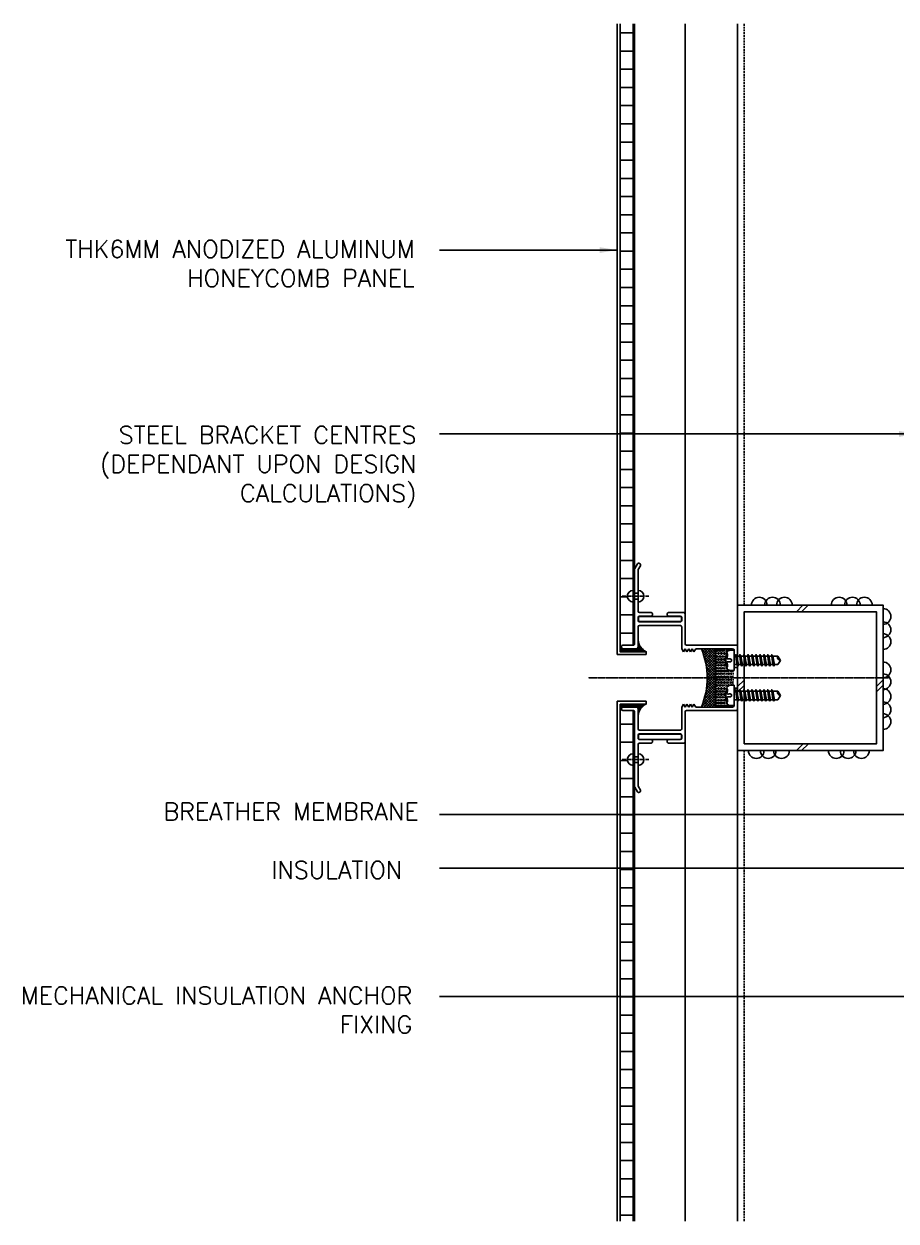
# Model space of a CAD drawing. Header units: millimetres. Extents: x 2352 to 12473, y 635 to 7997.
# Drawn here: x 5230.7 to 5530.4, y 726.8 to 1138.2 of the extents above; entities that cross this region are included whole.
import ezdxf

# ---------------------------------------------------------------- set-up
doc = ezdxf.new("R2010")
doc.units = ezdxf.units.MM
doc.linetypes.add('CENTER', pattern=[2, 1.25, -0.25, 0.25, -0.25])
doc.linetypes.add('HIDDEN', pattern=[9.524999999999999, 6.35, -3.175])
for name, color, linetype in [('1P', 9, 'CENTER'), ('BITS', 9, 'Continuous'), ('Bolt', 1, 'Continuous'), ('Dims', 1, 'Continuous'), ('HAT', 5, 'Continuous'), ('PE', 9, 'Continuous'), ('steel', 4, 'Continuous'), ('TEXT', 4, 'Continuous')]:
    doc.layers.add(name, color=color, linetype=linetype)
doc.styles.get("Standard").update_dxf_attribs({"font": 'arial.ttf'})
doc.styles.add('style1', font='simplex.shx')
doc.dimstyles.new('Telling', dxfattribs={"dimscale": 2, "dimtxt": 3, "dimasz": 3, "dimexe": 1, "dimexo": 3, "dimgap": 1, "dimtad": 1, "dimdec": 1, "dimrnd": 1, "dimdsep": 46, "dimtxsty": 'Standard', "dimcen": 3, "dimclrd": 1, "dimclre": 1, "dimclrt": 2, "dimadec": 0, "dimazin": 0, "dimtfac": 1, "dimtdec": 1, "dimtofl": 0, "dimtmove": 0, "dimatfit": 0, "dimfxl": 1, "dimtolj": 1, "dimtzin": 0, "dimlwe": -1, "dimarcsym": 0})
pattern_1 = [(180, (-2002680.747371323, 83060.11924169141), (-7.654042494670958e-16, -6.25), [])]

# ---------------------------------------------------------------- blocks, each defined once
blk = doc.blocks.new('al mold')
at = {"color": 4}
for p, q in [((-4.09999999995974, 37.41010205150217), (-4.100000000005821, 33.9000000000291)), ((-3.399999999935299, 37.91010205147899), (-3.599999999950351, 37.91010205150371)), ((-2.900000000008731, 32.70000000001746), (-2.899999999948099, 37.41010205150217)), ((-30.43756443470484, 33.33301270195449), (-32.01506350947628, 32.42224318649411)), ((-4.600000000005821, 33.4000000000291), (-30.18756443470484, 33.40000000006336)), ((-31.41506350944136, 31.38301270194957), (-30.11602540378517, 32.13301270194285)), ((-29.86602540378517, 32.20000000005172), (-15.80000000000291, 32.20000000001746)), ((-15.30000000000291, 31.70000000001746), (-15.30000000000291, 27.6930000000291)), ((-14.10000000003492, 27.6930000000291), (-14.10000000002037, 31.70000000001746)), ((-13.60000000000582, 32.20000000001746), (-12.60000000000582, 32.19999999998836)), ((-12.10000000002037, 31.69999999998836), (-12.10000000000582, 17.69999999998254)), ((-10.90000000000873, 17.70000000001164), (-10.89999999999418, 31.70000000001746)), ((-10.39999999999418, 32.20000000001746), (-3.400000000008731, 32.20000000001746)), ((-15.30000000000291, 21.713), (-15.30000000000291, 16.5)), ((-14.10000000000582, 17.69999999998254), (-14.10000000000582, 21.713)), ((-12.60000000000582, 17.19999999998254), (-13.60000000000582, 17.19999999998254)), ((-2.900000000008731, 17.20000000001164), (-10.40000000000873, 17.20000000001164)), ((-1.860769515449647, 16.60000000006403), (-2.900000000008731, 17.20000000001164)), ((-2.900000000008731, 16.00000000011642), (-1.860769515449647, 16.60000000006403)), ((-14.80000000000291, 16), (-4.600000000005821, 16)), ((-4.100000000005821, 15.5), (-4.100000000005821, -1.5)), ((-1.860769515435095, 15.4000000001688), (-2.900000000008731, 16.00000000011642)), ((-2.900000000008731, 14.80000000022119), (-1.860769515435095, 15.4000000001688)), ((-1.860769515449647, 14.20000000027358), (-2.900000000008731, 14.80000000022119)), ((-2.900000000023283, 13.60000000032596), (-1.860769515449647, 14.20000000027358)), ((-1.860769515464199, 13.00000000037835), (-2.900000000023283, 13.60000000032596)), ((-2.900000000023017, 12.40000000043929), (-1.860769515464199, 13.00000000037835)), ((-2.900000000008731, -0.2999999999883585), (-2.900000000023016, 12.40000000043929)), ((-3.600000000005821, -2), (3.100000000005821, -1.999999999984491)), ((3.100000000005821, -0.7999999999728498), (-2.400000000008731, -0.7999999999883585))]:
    blk.add_line(p, q, dxfattribs=at)
for centre, radius, start, end in [((-3.599999999950356, 37.41010205149432), 0.5000000000093863, 89.99999999999945, 179.9999999991003), ((-3.399999999935315, 37.41010205149177), 0.499999999987216, 1.1920210057681e-09, 89.99999999999818), ((-30.18756443470334, 32.90000000006484), 0.4999999999985221, 90.00000000017099, 120.0000000002952), ((-4.600000000004521, 33.9000000000278), 0.4999999999987006, 269.9999999998511, 1.490026257175901e-10), ((-31.76506350947568, 31.98923048461069), 0.499999999992674, 120.0000000005641, 221.5369590342037), ((-31.66506350944503, 31.81602540386355), 0.5000000000206761, 198.4630409680796, 299.9999999991176), ((-29.86602540378341, 31.7000000000522), 0.4999999999995173, 90.00000000020151, 120.0000000002646), ((-15.80000000000291, 31.70000000001746), 0.5, 0, 90), ((-13.60000000001835, 31.70000000001544), 0.5000000000020215, 89.9999999985641, 179.9999999997688), ((-12.60000000002075, 31.69999999998798), 0.5000000000003766, 4.315376591806435e-11, 89.99999999828913), ((-10.3999999999938, 31.70000000001708), 0.5000000000003801, 90.00000000004356, 179.9999999999568), ((-3.400000000008731, 32.70000000001746), 0.5, 270, 0), ((-14.79999999999523, 27.69300000002655), 0.5000000000076756, 179.9999999997073, 281.5369590290152), ((-14.60000000004933, 27.69300000003182), 0.500000000014406, 258.4630409702273, 359.9999999996886), ((-14.80000000001519, 21.71300000000086), 0.4999999999877215, 78.46304096648247, 180.0000000000985), ((-14.59999999999865, 21.71299999999758), 0.4999999999928271, 2.776497014770223e-10, 101.5369590345029), ((-14.80000000000291, 16.5), 0.5, 180, 270), ((-13.60000000000582, 17.69999999998254), 0.5, 180, 270), ((-12.60000000000544, 17.69999999998216), 0.4999999999996216, 269.9999999999566, 4.356087691735729e-11), ((-10.40000000000911, 17.70000000001126), 0.4999999999996199, 179.9999999999564, 270.0000000000433), ((-4.600000000005821, 15.5), 0.5, 0, 90), ((-3.600000000005821, -1.5), 0.5, 180, 270), ((-2.400000000008397, -0.2999999999880245), 0.500000000000334, 180.0000000000383, 269.9999999999617), ((3.100000000006552, -1.299999999974983), 0.5000000000021332, 348.4630409668031, 90.00000000008382), ((3.100000000006402, -1.499999999982236), 0.5000000000022559, 269.9999999999334, 11.53695903317965)]:
    blk.add_arc(centre, radius, start, end, dxfattribs=at)
blk = doc.blocks.new('A$C59F37337')
at = {"layer": '1P', "color": 1, "linetype": 'HIDDEN'}
blk.add_lwpolyline([(0.338621287521164, 0.9658895794630098), (0.5312915162230638, 1.19477642089555), (0.6198928884423367, 1.450536707102628), (0.6295817930677003, 1.7206970170148), (0.5855146189442166, 1.992783929620828), (0.5128477549169475, 2.254324023851268), (0.4367375899037143, 2.492843878665781), (0.3823405126913713, 2.695870073009473), (0.3748129121249804, 2.850929185842006), (0.432804375393971, 2.949783097435329), (0.5489372825559258, 3.001134893266908), (0.7093272118818277, 3.017922960170154), (0.900089741759075, 3.013085684949374), (1.107340450473203, 2.999561454423429), (1.317194916324297, 2.990288655396625), (1.515768717670653, 2.998205674702376), (1.689177432812357, 3.036250899115885), (1.825850710361919, 3.113411876350483), (1.92347448003602, 3.222872797551872), (1.982048741863764, 3.353867014731122), (2.001573495786943, 3.495627879884751), (1.982048741863764, 3.637388745038379), (1.92347448003602, 3.768382962203077), (1.825850710361919, 3.877843883389914), (1.689177432812357, 3.955004860624513), (1.515768717656101, 3.993050085052573), (1.317194916295193, 4.000967104343772), (1.107340450444099, 3.991694305302417), (0.9000897417299711, 3.97817007476192), (0.7093272118818277, 3.97333279954114), (0.5489372825413739, 3.990120866429834), (0.432804375393971, 4.041472662275964), (0.3748129121249804, 4.140326573854736), (0.3823405135062785, 4.295385687443968), (0.4367375967722182, 4.498411887040902), (0.5128477782000118, 4.736931756087188), (0.5855146741250792, 4.998471878009923), (0.6295819008682884, 5.270558836265309), (0.6198930747068516, 5.540719214294995), (0.5312918119907408, 5.796479595540632), (0.3386217290262721, 6.025366563429316)], dxfattribs=at)
at = {"layer": 'Bolt', "color": 1}
for p, q in [((2.866485618376828, 6.991258342262199), (1.603241132894254, 6.991258342262199)), ((2.866485618376828, 6.991258342145784), (2.866485618376828, 5.46192001490931)), ((2.866485618376828, 1.529335744889295), (2.866485618376828, 5.46192001490931)), ((2.874878151373196, 4.97548958459015), (17.88161741852127, 4.97548958464813)), ((3.464444549543259, 1.512687651825445), (4.128492074167298, 5.470175575035)), ((4.845133342161716, 1.512687651825445), (5.509180866785755, 5.470175575035)), ((6.225822134838381, 1.512687651825445), (6.88986965946242, 5.470175575035)), ((7.606510927515046, 1.512687651825445), (8.270558452080877, 5.470175575035)), ((8.987199720133503, 1.512687651825445), (9.651247244757542, 5.470175575035)), ((10.36788851281017, 1.512687651825445), (11.03193603743421, 5.470175575035)), ((11.73531724753411, 1.521381776699172), (12.39936477215815, 5.478869699908728)), ((13.10274598225806, 1.5300759015729), (13.7667935068821, 5.487563824782455)), ((14.470174716982, 1.538770026446628), (15.13422224160604, 5.496257949656183)), ((15.83760345170595, 1.547464151320355), (16.50165097632998, 5.504952074529911)), ((17.88161741852127, 4.97548958464813), (18.86648561837683, 3.495627879899075)), ((17.87886517818151, 2.007373642328275), (2.866485618435036, 2.00737364215388)), ((2.866485618376828, -2.582492697911221e-06), (2.866485618376828, 1.529335744743776)), ((18.86648561837683, 3.495627879899075), (17.87886517818151, 2.007373642328275)), ((2.866485618376828, -2.582347178758937e-06), (1.603241132894254, -2.582347178758937e-06))]:
    blk.add_line(p, q, dxfattribs=at)
at = {"layer": 'Bolt', "color": 1, "linetype": 'Continuous'}
blk.add_line((2.866485618435036, 1.739822318405686), (2.866485618435036, 5.251433441392919), dxfattribs=at)
at = {"layer": 'Bolt', "color": 1}
for points in [[(4.141528887870663, 5.482830296073416), (3.84474531563319, 4.979584393010782), (3.444732674768602, 2.011723938666591), (3.451184491590539, 1.521381776699172), (3.760871697413677, 2.011723938666591), (4.386697925823682, 4.979584393010782), (4.141528887870663, 5.476378425525809)], [(5.522217680547328, 5.482830296073416), (5.225434108251648, 4.979584393010782), (4.825421467387059, 2.011723938666591), (4.831873284208996, 1.521381776699172), (5.141560490032134, 2.011723938666591), (5.767386718500347, 4.979584393010782), (5.522217680547328, 5.476378425525809)], [(6.902906473165785, 5.482830296073416), (6.606122900928312, 4.979584393010782), (6.206110260063724, 2.011723938666591), (6.212562076827453, 1.521381776699172), (6.522249282650591, 2.011723938666591), (7.148075511118805, 4.979584393010782), (6.902906473165785, 5.476378425525809)], [(8.283595265784243, 5.482830296073416), (7.986811693604977, 4.979584393010782), (7.586799052740389, 2.011723938666591), (7.593250869504118, 1.521381776699172), (7.902938075327256, 2.011723938666591), (8.52876430379547, 4.979584393010782), (8.283595265784243, 5.476378425525809)], [(9.664284058460908, 5.482830296073416), (9.367500486223435, 4.979584393010782), (8.967487845417054, 2.011723938666591), (8.973939662180783, 1.521381776699172), (9.283626868003921, 2.011723938666591), (9.909453096413927, 4.979584393010782), (9.664284058460908, 5.476378425525809)], [(11.04497285113757, 5.482830296073416), (10.7481892789001, 4.979584393010782), (10.34817663803551, 2.011723938666591), (10.35462845485745, 1.521381776699172), (10.66431566068059, 2.011723938666591), (11.29014188909059, 4.979584393010782), (11.04497285113757, 5.476378425525809)], [(12.41240158586152, 5.491524420947144), (12.11561801362404, 4.98827851788451), (11.71560537275946, 2.020418063540319), (11.72205718958139, 1.5300759015729), (12.03174439540453, 2.020418063540319), (12.65757062381454, 4.98827851788451), (12.41240158586152, 5.485072550399536)], [(13.77983032058546, 5.500218545820871), (13.48304674834799, 4.996972642758237), (13.0830341074834, 2.029112188414047), (13.08948592430534, 1.538770026446628), (13.39917313012847, 2.029112188414047), (14.02499935853848, 4.996972642758237), (13.77983032058546, 5.493766675273264)], [(15.14725905530941, 5.508912670694599), (14.85047548307193, 5.005666767631965), (14.45046284220734, 2.037806313287774), (14.45691465902928, 1.547464151320355), (14.76660186485242, 2.037806313287774), (15.39242809326242, 5.005666767631965), (15.14725905530941, 5.502460800146991)], [(16.51468779003335, 5.517606795568327), (16.21790421779588, 5.014360892505692), (15.81789157693129, 2.046500438161502), (15.82434339375322, 1.556158276194083), (16.13403059957636, 2.046500438161502), (16.75985682798637, 5.014360892505692), (16.51468779003335, 5.511154925020719)]]:
    blk.add_lwpolyline(points, dxfattribs=at)
for centre, radius, start, end in [((9.613624817315213, 3.495627262126845), 9.61380586560537, 164.7437715706449, 195.256218429644), ((1.60324130146364, 5.680444000833859), 1.310814341272848, 90.00000736962083, 164.7437715702928), ((1.603241132894254, 1.310811979426262), 1.31081456174951, 195.2562184294334, 270), ((18.82668353201188, 2.454023469842468), 1.04236459704184, 87.81166195339638, 204.8997216168427)]:
    blk.add_arc(centre, radius, start, end, dxfattribs=at)

msp = doc.modelspace()

# ---------------------------------------------------------------- hatches: boundary and pattern name
h = msp.add_hatch()
h.set_pattern_fill('ANSI37', color=9, scale=5, angle=-90.00000000000001)
h.set_pattern_definition([(315, (595799.8531991248, 2937565.094967412), (0.4419417382415923, 0.4419417382415921), []), (44.99999999999999, (595799.8531991248, 2937565.094967412), (-0.4419417382415921, 0.4419417382415923), [])])
h.paths.add_polyline_path([(5468.311911698352, 903.4660126171912), (5468.311911698352, 913.4860126176754), (5465.46064919563, 913.4860126176754, -0.09592227088804034), (5463.520515558114, 903.4660126171912)])
h.paths.add_polyline_path([(5468.311911698352, 913.4860126176754), (5468.311911698352, 923.5060126172284), (5463.520515558464, 923.5060126172284, -0.09592227088226533), (5465.46064919563, 913.4860126176754)])
h = msp.add_hatch()
h.set_pattern_fill('MUDST', color=9, scale=2, angle=-90.00000000000001)
h.set_pattern_definition([(270, (595799.3531991248, 2937565.094967412), (0.4999999999999998, -1), [0.5, -0.5, 0, -0.5, 0, -0.5])])
edge = h.paths.add_edge_path()
edge.add_arc((5474.165133302021, 903.9660126171912), 0.5, -90.00000000000001, -1.272221872585407e-14)
edge.add_line((5474.665133302021, 903.9660126171912), (5474.58536322335, 903.9660126193858))
edge.add_line((5474.58536322335, 903.9660126193858), (5473.592423407959, 903.9660126193858))
edge.add_arc((5473.469453731415, 905.2850262757538), 1.324733394700508, -164.5402887624806, -84.67379530047782, ccw=False)
edge.add_arc((5481.467654756768, 907.4616436994456), 9.61380586503861, 164.7437815688066, 195.2562284298098, ccw=False)
edge.add_arc((5473.486980747731, 909.6246589458078), 1.34527850357386, 82.13213976725012, 164.180980656934, ccw=False)
edge.add_line((5473.671134446785, 910.9572735439951), (5474.665133302021, 910.9572735439951))
edge.add_line((5474.665133302021, 910.9572735439951), (5474.665133302021, 913.4860126176754))
edge.add_line((5474.665133302021, 913.4860126176754), (5468.311911698352, 913.4860126190824))
edge.add_line((5468.311911698352, 913.4860126190824), (5468.311911698352, 903.4660126171912))
edge.add_line((5468.311911698352, 903.4660126171912), (5474.165133302021, 903.4660126171912))
edge = h.paths.add_edge_path()
edge.add_line((5474.665133302021, 913.4860126176754), (5474.665133302021, 916.0147516950465))
edge.add_line((5474.665133302021, 916.0147516950465), (5473.672193362182, 916.0147516950465))
edge.add_arc((5473.48724614923, 917.347569916903), 1.345589047254665, -164.17569845243418, -82.09985653899491, ccw=False)
edge.add_arc((5481.467654756302, 919.5103827751063), 9.61380586503861, 164.7437815688066, 195.2562284298098, ccw=False)
edge.add_arc((5473.487220939993, 921.6730301425323), 1.345609914203037, 82.14446336961299, 164.1686976660799, ccw=False)
edge.add_line((5473.671133301957, 923.0060126196558), (5474.665133302021, 923.0060126172284))
edge.add_arc((5474.165133302021, 923.0060126172284), 0.5, -1.272221872585407e-14, 89.99999999999999)
edge.add_line((5474.165133302021, 923.5060126172284), (5468.311911698352, 923.5060126199742))
edge.add_line((5468.311911698352, 923.5060126199742), (5468.311911698352, 913.4860126190824))
edge.add_line((5468.311911698352, 913.4860126190824), (5474.665133302021, 913.4860126176754))
at = {"layer": 'HAT'}
h = msp.add_hatch(dxfattribs=at)
h.set_pattern_fill('LINE', color=1, scale=50, angle=180, style=0)
h.set_pattern_definition(pattern_1)
edge = h.paths.add_edge_path()
edge.add_line((5440.020515558354, 1138.191463105541), (5435.520515558819, 1138.191463105555))
edge.add_line((5435.520515558819, 1138.191463105555), (5435.520515558354, 924.1060126203374))
edge.add_arc((5435.765464532233, 924.0105230369809), 0.2629035190599153, 21.29755703745809, 158.7024428347849, ccw=False)
edge.add_line((5436.010413506345, 924.106012619799), (5436.010413506345, 924.2060126199067))
edge.add_arc((5436.510413506345, 924.2060126199067), 0.5, 90, 180, ccw=False)
edge.add_line((5436.510413506345, 924.7060126199212), (5440.020515558586, 924.7060126199649))
edge.add_line((5440.020515558586, 924.7060126199649), (5440.020515558586, 939.5490253210737))
edge.add_arc((5440.020515558354, 941.5490253210737), 2, 90, 270.0000000066701, ccw=False)
edge.add_line((5440.020515558354, 943.5490253210737), (5440.020515558354, 1138.191463105541))
h = msp.add_hatch(dxfattribs=at)
h.set_pattern_fill('LINE', color=1, scale=50, angle=180, style=0)
h.set_pattern_definition(pattern_1)
edge = h.paths.add_edge_path()
edge.add_arc((5440.020515558354, 885.4029999172053), 2, 90, 270, ccw=False)
edge.add_line((5440.020515558354, 887.4029999172053), (5440.020515558354, 902.2660126192786))
edge.add_line((5440.020515558354, 902.2660126192786), (5436.510413506345, 902.2660126193077))
edge.add_arc((5436.51041350681, 902.7660126194387), 0.5000000001309672, 180.0000000133402, 269.99999994663915, ccw=False)
edge.add_line((5436.010413506578, 902.7660126193223), (5436.010413506578, 902.8660126191535))
edge.add_arc((5435.765464532233, 902.9615022013895), 0.2629035190867975, 201.2975571681699, 338.70244309916325, ccw=False)
edge.add_line((5435.520515558354, 902.8660126180184), (5435.520515558121, 726.8433596228133))
edge.add_line((5435.520515558121, 726.8433596228133), (5440.020515557655, 726.8433596228133))
edge.add_line((5440.020515557655, 726.8433596228133), (5440.020515558354, 883.4029999172053))
at = {"layer": 'PE'}
h = msp.add_hatch(dxfattribs=at)
h.set_pattern_fill('ANSI37', color=251, scale=2, angle=89.99999999999999)
h.set_pattern_definition([(135, (42717.45225906376, -24338.49599244756), (-0.1767766952966369, -0.1767766952966368), []), (225, (42717.45225906376, -24338.49599244756), (0.1767766952966368, -0.1767766952966369), [])])
h.paths.add_polyline_path([(5435.520515557888, 922.4860126191488), (5435.520515557888, 924.1060126190278, -0.6834645350742955), (5436.010413506578, 924.1060126192606), (5436.010413506578, 924.0060126189346, 0.4142135623340931), (5436.510413506578, 923.5060126191674), (5441.220515558074, 923.5060126191674, 0.4142135623694755), (5441.720515558074, 924.0060126191674), (5441.720515558074, 926.5120757165569, 0.2665383191581536), (5444.520515558354, 922.4860126191488)])
h = msp.add_hatch(dxfattribs=at)
h.set_pattern_fill('ANSI37', color=251, scale=2, angle=89.99999999999999)
h.set_pattern_definition([(135, (42717.45225906376, -24338.51599244734), (-0.1767766952966369, -0.1767766952966368), []), (225, (42717.45225906376, -24338.51599244734), (0.1767766952966368, -0.1767766952966369), [])])
h.paths.add_polyline_path([(5435.520515557888, 904.4860126191488), (5435.520515557888, 902.8660126192699, 0.6834645350742955), (5436.010413506578, 902.8660126190371), (5436.010413506578, 902.966012619363, -0.4142135623340931), (5436.510413506578, 903.4660126191302), (5441.220515558074, 903.4660126191302, -0.4142135623694755), (5441.720515558074, 902.9660126191302), (5441.720515558074, 900.4599495217408, -0.2665383191581536), (5444.520515558354, 904.4860126191488)])

# ---------------------------------------------------------------- linework, layer by layer
at = {"color": 4, "linetype": 'ByBlock'}
for p, q in [((5457.92051555826, 1138.191463105541), (5457.920515557795, 925.2060126200522)), ((5475.920515557795, 726.8433596228133), (5475.920515557562, 1138.191463105555)), ((5457.920515557795, 891.5660126192233), (5457.920515556863, 726.8433596228278))]:
    msp.add_line(p, q, dxfattribs=at)
at = {"color": 1, "linetype": 'HIDDEN', "ltscale": 0.1}
for p, q in [((5478.220515558074, 938.4860126318963), (5478.220515559005, 1138.191463105555)), ((5478.220687536101, 938.4860126288695), (5478.220687535868, 1061.572696310337)), ((5478.220515557841, 726.8433596228133), (5478.220515558074, 888.4860126318963)), ((5478.220515558074, 888.4860126323329), (5478.220515559471, 726.8433596228133)), ((5478.220687536101, 888.4860126353597), (5478.220687536799, 726.8433596228133))]:
    msp.add_line(p, q, dxfattribs=at)
at = {"color": 1, "linetype": 'HIDDEN', "ltscale": 0.5}
for p, q in [((5496.110902738335, 936.1860126318497), (5498.410902738615, 938.4860126318963)), ((5497.912136321465, 936.1860126316169), (5500.212136321745, 938.4860126318963)), ((5475.920515557795, 910.4776333951013), (5478.220515557608, 912.7776333953807)), ((5475.920515557795, 908.6763998119714), (5478.220515557608, 910.9763998122507)), ((5523.620515557515, 910.4776333958434), (5525.920515557795, 912.7776333961228)), ((5523.620515557981, 908.6763998127135), (5525.920515557795, 910.9763998129929)), ((5496.110902738335, 888.4860126318963), (5498.410902738615, 890.7860126319429)), ((5497.912136321465, 888.4860126316635), (5500.212136321745, 890.7860126319429))]:
    msp.add_line(p, q, dxfattribs=at)
at = {"color": 9}
msp.add_line((5468.311911698352, 923.5060126172284), (5468.311911698352, 903.4660126171912), dxfattribs=at)
at = {"color": 1, "linetype": 'CENTER', "ltscale": 0.1}
msp.add_line((5527.811145116619, 913.4860126190179), (5424.520515558354, 913.4860126191488), dxfattribs=at)
at = {"color": 3, "linetype": 'ByBlock'}
for points in [[(5475.920515557795, 888.4860126318963), (5525.920515557795, 888.4860126317071), (5525.92051555826, 938.4860126317071), (5475.92051555826, 938.4860126318963)], [(5478.220515558074, 890.7860126319429), (5523.620515557981, 890.7860126317537), (5523.620515557981, 936.1860126316606), (5478.220515558074, 936.1860126318497)]]:
    msp.add_lwpolyline(points, close=True, dxfattribs=at)
at = {"color": 1, "linetype": 'ByBlock'}
for centre, start, end in [((5483.360663809857, 938.4860126321291), 0, 180), ((5487.93211343982, 938.4860126321291), 0, 180), ((5492.018048364713, 938.4860126321291), 0, 180), ((5510.823190011128, 938.48601263194), 0, 180), ((5515.39463964109, 938.48601263194), 0, 180), ((5519.480574565518, 938.48601263194), 0, 180), ((5525.920515557795, 934.5898411970411), 270, 90), ((5525.920515557795, 930.0183915668458), 270, 90), ((5525.920515557795, 925.9324566424184), 270, 90), ((5525.92051555826, 916.2434816256573), 270, 90), ((5525.920515558726, 912.1575467012299), 270, 90), ((5525.920515556863, 907.1273149960034), 270, 90), ((5525.920515556863, 902.5558653658081), 270, 90), ((5525.920515556863, 898.4699304413807), 270, 90), ((5482.360456550537, 888.486012633759), 180, 0), ((5486.446391475431, 888.4860126335261), 180, 0), ((5491.017841105393, 888.4860126335261), 180, 0), ((5509.822982751808, 888.4860126328713), 180, 0), ((5513.908917676235, 888.4860126326384), 180, 0), ((5518.480367306664, 888.4860126324056), 180, 0)]:
    msp.add_arc(centre, 2.688518668757752, start, end, dxfattribs=at)
at = {"color": 5}
msp.add_arc((5438.615973002664, 913.4860126176754), 26.8446761929564, 338.0832898691474, 21.91671012832516, dxfattribs=at)
at = {"layer": 'BITS', "color": 1}
for p, q in [((5440.020515558354, 943.5490253210737), (5440.020515558354, 939.5490253210737)), ((5440.020515558354, 942.5490253210737), (5441.720515558074, 942.5490253210737)), ((5440.020515558354, 940.5490253210737), (5441.720515558074, 940.5490253210737)), ((5440.020515558354, 883.4029999172053), (5440.020515558354, 887.4029999172053)), ((5440.020515558354, 886.4029999172053), (5441.720515558074, 886.4029999172053)), ((5440.020515558354, 884.4029999172053), (5441.720515558074, 884.4029999172053)), ((5441.720515558074, 883.4029999172053), (5441.720515558074, 887.4029999172053))]:
    msp.add_line(p, q, dxfattribs=at)
at = {"layer": 'BITS'}
msp.add_line((5441.720515558074, 943.5490253210737), (5441.720515558074, 939.5490253210737), dxfattribs=at)
at = {"layer": 'BITS', "color": 1, "linetype": 'CENTER'}
for p, q in [((5436.221912568479, 941.5490253210737), (5445.656396843537, 941.5490253210737)), ((5436.221912568479, 885.4029999172053), (5445.656396843537, 885.4029999172053))]:
    msp.add_line(p, q, dxfattribs=at)
at = {"layer": 'BITS', "color": 1}
for centre, start, end in [((5440.020515558354, 941.5490253210737), 90, 270), ((5440.020515558354, 885.4029999172053), 90, 270), ((5441.720515558074, 885.4029999172053), 270, 90)]:
    msp.add_arc(centre, 1.999999999999972, start, end, dxfattribs=at)
at = {"layer": 'BITS'}
msp.add_arc((5441.720515558074, 941.5490253210737), 1.999999999999972, 270, 90, dxfattribs=at)
at = {"layer": 'PE'}
for p, q in [((5434.520515558354, 921.4860126191488), (5434.520515557888, 1138.191463105555)), ((5434.520515558354, 921.4860126191488), (5444.520515558354, 921.4860126191488)), ((5444.520515558354, 921.4860126191488), (5444.520515558354, 922.4860126191488)), ((5434.520515558354, 905.4860126191488), (5434.520515558354, 726.8433596228133)), ((5434.520515558354, 905.4860126191488), (5444.520515558354, 905.4860126191488)), ((5444.520515558354, 905.4860126191488), (5444.520515558354, 904.4860126191488))]:
    msp.add_line(p, q, dxfattribs=at)
at = {"layer": 'PE', "color": 1}
for p, q in [((5435.520515558354, 922.4860126191488), (5435.520515558819, 1138.191463105555)), ((5440.020515558354, 924.7060126198194), (5440.020515559052, 1138.191463105555)), ((5435.520515558354, 904.4860126191488), (5435.520515558121, 726.8433596228133)), ((5440.020515558354, 902.2660126191768), (5440.020515557655, 726.8433596228133))]:
    msp.add_line(p, q, dxfattribs=at)
at = {"layer": 'PE', "color": 9}
for p, q in [((5440.520515558354, 927.4860126191488), (5440.520515557888, 1138.191463105555)), ((5435.520515558354, 922.4860126191488), (5444.520515558354, 922.4860126191488)), ((5440.520515558354, 899.4860126191488), (5440.520515558354, 726.8433596228133))]:
    msp.add_line(p, q, dxfattribs=at)
at = {"layer": 'PE', "color": 251}
for points in [[(5435.520515557888, 922.4860126191488), (5435.520515557888, 924.1060126190278, -0.683464535074295), (5436.010413506578, 924.1060126192606), (5436.010413506578, 924.0060126189346, 0.4142135623449749), (5436.510413506578, 923.5060126191674), (5441.220515558074, 923.5060126191674, 0.4142135623694754), (5441.720515558074, 924.0060126191674), (5441.720515558074, 926.5120757165569, 0.2665383191581533), (5444.520515558354, 922.4860126191488)], [(5435.520515557888, 904.4860126191488), (5435.520515557888, 902.8660126192699, 0.683464535074295), (5436.010413506578, 902.8660126190371), (5436.010413506578, 902.966012619363, -0.4142135623449749), (5436.510413506578, 903.4660126191302), (5441.220515558074, 903.4660126191302, -0.4142135623694754), (5441.720515558074, 902.9660126191302), (5441.720515558074, 900.4599495217408, -0.2665383191581533), (5444.520515558354, 904.4860126191488)]]:
    msp.add_lwpolyline(points, format="xyb", close=True, dxfattribs=at)
at = {"layer": 'PE', "color": 9}
msp.add_arc((5435.765464532233, 902.9615022013168), 0.2629035190051611, 201.2975568856154, 338.7024430988398, dxfattribs=at)
at = {"layer": 'steel', "color": 4}
for points in [[(5442.220515558074, 934.6060126199591, 0.4142135623535348), (5441.820515558167, 934.2060126198194), (5441.820515558167, 933.2060126198194, 0.4142135623738967), (5442.220515558074, 932.8060126199125), (5446.227515557825, 932.8060126199125), (5454.709550445477, 932.8060126199125), (5456.220515558074, 932.8060126199125, 0.4142135623645707), (5456.620515557981, 933.2060126198194), (5456.620515557981, 934.2060126198194, 0.4142135623649505), (5456.220515558074, 934.6060126199591)], [(5442.220515558074, 894.1660126190836, 0.4142135623535348), (5441.820515558167, 893.7660126191768), (5441.820515558167, 892.7660126191768, 0.4142135623738967), (5442.220515558074, 892.3660126190371), (5446.227515557825, 892.3660126190371), (5454.709550445477, 892.3660126192699), (5456.220515558074, 892.3660126192699, 0.4142135623645707), (5456.620515557981, 892.7660126191768), (5456.620515557981, 893.7660126191768, 0.4142135623649505), (5456.220515558074, 894.1660126190836)]]:
    msp.add_lwpolyline(points, format="xyb", close=True, dxfattribs=at)
msp.add_arc((5435.765464532233, 902.9615022013168), 0.2629035190028061, 201.2975568856154, 338.7024430988398, dxfattribs=at)

# ---------------------------------------------------------------- block references
at = {"extrusion": (0, 0, -1), "zscale": -1, "rotation": 180}
for p in [(-5471.854029939554, 923.0060100373084), (-5471.854029940019, 910.9572709616477)]:
    msp.add_blockref('A$C59F37337', p, dxfattribs=at)
at = {"layer": 'steel', "xscale": -1, "rotation": 90}
msp.add_blockref('al mold', (5473.920515557795, 920.6060126199591), dxfattribs=at)
at = {"layer": 'steel', "rotation": 90}
msp.add_blockref('al mold', (5473.920515557795, 906.3660126192699), dxfattribs=at)

# ---------------------------------------------------------------- texts
at = {"layer": 'TEXT', "char_height": 6, "style": 'style1'}
for s, insert, width, attachment_point in [('\\pxqr;THK6MM ANODIZED ALUMINUM \\PHONEYCOMB PANEL', (5211.046835074245, 1063.838531115005), 153.9138292980952, 1), ('\\pxqr;STEEL BRACKET CENTRES (DEPENDANT UPON DESIGN CALCULATIONS)', (5207.133233804067, 999.9682125931577), 158.4609836139371, 1), ('\\pxqr;BREATHER MEMBRANE', (5218.702936421192, 870.5400152114307), 147.632721352822, 1), ('INSULATION', (5315.702091839441, 850.469801169078), 63.01319053315638, 1), ('\\pxqr;MECHANICAL INSULATION ANCHOR FIXING', (5364.123912709343, 807.3621269736614), 153.9138292980952, 3)]:
    msp.add_mtext(s, dxfattribs=dict(at, insert=insert, width=width, attachment_point=attachment_point))

# ---------------------------------------------------------------- leaders
at = {"layer": 'Dims'}
for points in [[(5434.520515557888, 1060.490004817766), (5373.471089705869, 1060.490004817766)], [(5537.424495044441, 997.3158146396017), (5373.471089705869, 997.31581463966)], [(5604.520515558121, 866.5961614184343), (5373.471089705869, 866.5961614327825)], [(5635.656025724762, 848.1515656587871), (5373.471089705869, 848.1515656588454)], [(5594.834461635721, 804.0602621963917), (5373.471089705869, 804.0602621964499)]]:
    msp.add_leader(points, dimstyle='Telling', override={"dimgap": 1, "dimtad": 0}, dxfattribs=at)

doc.saveas('drawing.dxf')
